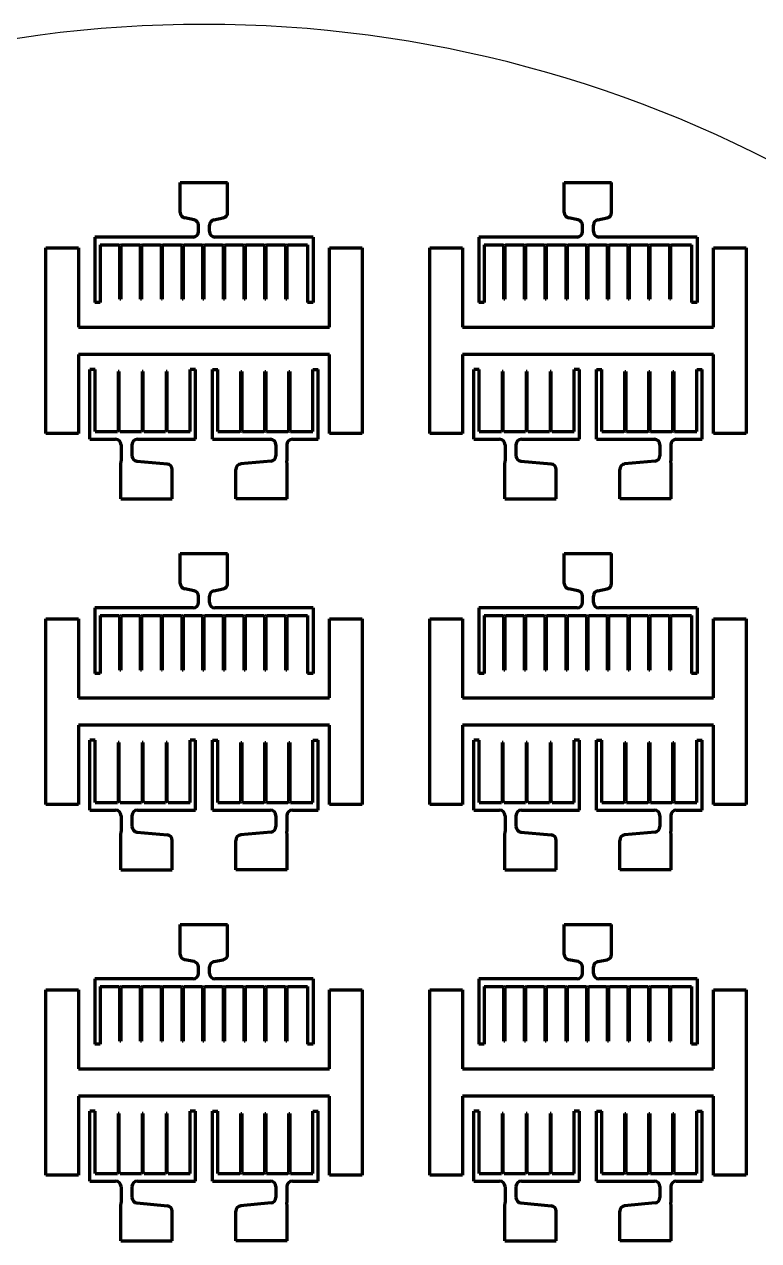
# Model space of a CAD drawing. Header units: millimetres. Extents: x 2372 to 2569, y 1689 to 1917.
# Drawn here: x 2454.5 to 2521.8, y 1805.8 to 1917.3 of the extents above; entities that cross this region are included whole.
import ezdxf

# ---------------------------------------------------------------- set-up
doc = ezdxf.new("R2010")
doc.units = ezdxf.units.MM
doc.layers.add('mask_outline', color=10, linetype='Continuous')
doc.layers.add('mask_stencil', color=30, linetype='Continuous', lineweight=70)

msp = doc.modelspace()

# ---------------------------------------------------------------- linework, layer by layer
at = {"layer": 'mask_outline'}
msp.add_arc((2470.94, 1803.28), 114, 30.2232, 149.7686, dxfattribs=at)
at = {"layer": 'mask_stencil'}
for p, q in [((2468.77, 1900.03), (2468.77, 1902.78)), ((2468.77, 1902.78), (2473.11, 1902.78)), ((2473.11, 1900.03), (2473.11, 1902.78)), ((2503.97, 1900.03), (2503.97, 1902.78)), ((2503.97, 1902.78), (2508.31, 1902.78)), ((2508.31, 1900.03), (2508.31, 1902.78)), ((2470.04, 1899.36), (2469.17, 1899.54)), ((2470.44, 1898.28), (2470.44, 1898.87)), ((2471.44, 1898.28), (2471.44, 1898.87)), ((2471.84, 1899.36), (2472.71, 1899.54)), ((2505.24, 1899.36), (2504.37, 1899.54)), ((2505.64, 1898.28), (2505.64, 1898.87)), ((2506.64, 1898.28), (2506.64, 1898.87)), ((2507.04, 1899.36), (2507.91, 1899.54)), ((2469.94, 1897.78), (2460.94, 1897.78)), ((2460.94, 1897.78), (2460.94, 1891.78)), ((2480.94, 1897.78), (2471.94, 1897.78)), ((2480.94, 1897.78), (2480.94, 1891.78)), ((2505.14, 1897.78), (2496.14, 1897.78)), ((2496.14, 1897.78), (2496.14, 1891.78)), ((2516.14, 1897.78), (2507.14, 1897.78)), ((2516.14, 1897.78), (2516.14, 1891.78)), ((2456.44, 1879.78), (2456.44, 1896.78)), ((2456.44, 1896.78), (2459.44, 1896.78)), ((2459.44, 1896.78), (2459.44, 1889.53)), ((2461.43, 1897.08), (2461.43, 1891.78)), ((2461.43, 1897.08), (2463.15, 1897.08)), ((2463.23, 1897), (2463.15, 1897.08)), ((2463.23, 1892.08), (2463.23, 1897)), ((2463.4, 1897.08), (2463.32, 1897)), ((2463.32, 1897), (2463.32, 1892.08)), ((2463.4, 1897.08), (2465.05, 1897.08)), ((2465.13, 1897), (2465.05, 1897.08)), ((2465.13, 1892.08), (2465.13, 1897)), ((2465.3, 1897.08), (2465.22, 1897)), ((2465.22, 1897), (2465.22, 1892.08)), ((2465.3, 1897.08), (2466.95, 1897.08)), ((2467.03, 1897), (2466.95, 1897.08)), ((2467.03, 1892.08), (2467.03, 1897)), ((2467.2, 1897.08), (2467.12, 1897)), ((2467.12, 1897), (2467.12, 1892.08)), ((2467.2, 1897.08), (2468.85, 1897.08)), ((2468.93, 1897), (2468.85, 1897.08)), ((2468.93, 1892.08), (2468.93, 1897)), ((2469.1, 1897.08), (2469.02, 1897)), ((2469.02, 1897), (2469.02, 1892.08)), ((2469.1, 1897.08), (2470.75, 1897.08)), ((2470.83, 1897), (2470.75, 1897.08)), ((2470.83, 1892.08), (2470.83, 1897)), ((2471, 1897.08), (2470.92, 1897)), ((2470.92, 1897), (2470.92, 1892.08)), ((2471, 1897.08), (2472.65, 1897.08)), ((2472.73, 1897), (2472.65, 1897.08)), ((2472.73, 1892.08), (2472.73, 1897)), ((2472.9, 1897.08), (2472.82, 1897)), ((2472.82, 1897), (2472.82, 1892.08)), ((2472.9, 1897.08), (2474.55, 1897.08)), ((2474.63, 1897), (2474.55, 1897.08)), ((2474.63, 1892.08), (2474.63, 1897)), ((2474.8, 1897.08), (2474.72, 1897)), ((2474.72, 1897), (2474.72, 1892.08)), ((2474.8, 1897.08), (2476.45, 1897.08)), ((2476.53, 1897), (2476.45, 1897.08)), ((2476.53, 1892.08), (2476.53, 1897)), ((2476.7, 1897.08), (2476.62, 1897)), ((2476.62, 1897), (2476.62, 1892.08)), ((2476.7, 1897.08), (2478.35, 1897.08)), ((2478.43, 1897), (2478.35, 1897.08)), ((2478.43, 1892.08), (2478.43, 1897)), ((2478.6, 1897.08), (2478.52, 1897)), ((2478.52, 1897), (2478.52, 1892.08)), ((2478.6, 1897.08), (2480.43, 1897.08)), ((2480.43, 1897.08), (2480.43, 1891.78)), ((2482.44, 1889.53), (2482.44, 1896.78)), ((2482.44, 1896.78), (2485.44, 1896.78)), ((2485.44, 1896.78), (2485.44, 1879.78)), ((2491.64, 1879.78), (2491.64, 1896.78)), ((2491.64, 1896.78), (2494.64, 1896.78)), ((2494.64, 1896.78), (2494.64, 1889.53)), ((2496.63, 1897.08), (2496.63, 1891.78)), ((2496.63, 1897.08), (2498.35, 1897.08)), ((2498.43, 1897), (2498.35, 1897.08)), ((2498.43, 1892.08), (2498.43, 1897)), ((2498.6, 1897.08), (2498.52, 1897)), ((2498.52, 1897), (2498.52, 1892.08)), ((2498.6, 1897.08), (2500.25, 1897.08)), ((2500.33, 1897), (2500.25, 1897.08)), ((2500.33, 1892.08), (2500.33, 1897)), ((2500.5, 1897.08), (2500.42, 1897)), ((2500.42, 1897), (2500.42, 1892.08)), ((2500.5, 1897.08), (2502.15, 1897.08)), ((2502.23, 1897), (2502.15, 1897.08)), ((2502.23, 1892.08), (2502.23, 1897)), ((2502.4, 1897.08), (2502.32, 1897)), ((2502.32, 1897), (2502.32, 1892.08)), ((2502.4, 1897.08), (2504.05, 1897.08)), ((2504.13, 1897), (2504.05, 1897.08)), ((2504.13, 1892.08), (2504.13, 1897)), ((2504.3, 1897.08), (2504.22, 1897)), ((2504.22, 1897), (2504.22, 1892.08)), ((2504.3, 1897.08), (2505.95, 1897.08)), ((2506.03, 1897), (2505.95, 1897.08)), ((2506.03, 1892.08), (2506.03, 1897)), ((2506.2, 1897.08), (2506.12, 1897)), ((2506.12, 1897), (2506.12, 1892.08)), ((2506.2, 1897.08), (2507.85, 1897.08)), ((2507.93, 1897), (2507.85, 1897.08)), ((2507.93, 1892.08), (2507.93, 1897)), ((2508.1, 1897.08), (2508.02, 1897)), ((2508.02, 1897), (2508.02, 1892.08)), ((2508.1, 1897.08), (2509.75, 1897.08)), ((2509.83, 1897), (2509.75, 1897.08)), ((2509.83, 1892.08), (2509.83, 1897)), ((2510, 1897.08), (2509.92, 1897)), ((2509.92, 1897), (2509.92, 1892.08)), ((2510, 1897.08), (2511.65, 1897.08)), ((2511.73, 1897), (2511.65, 1897.08)), ((2511.73, 1892.08), (2511.73, 1897)), ((2511.9, 1897.08), (2511.82, 1897)), ((2511.82, 1897), (2511.82, 1892.08)), ((2511.9, 1897.08), (2513.55, 1897.08)), ((2513.63, 1897), (2513.55, 1897.08)), ((2513.63, 1892.08), (2513.63, 1897)), ((2513.8, 1897.08), (2513.72, 1897)), ((2513.72, 1897), (2513.72, 1892.08)), ((2513.8, 1897.08), (2515.63, 1897.08)), ((2515.63, 1897.08), (2515.63, 1891.78)), ((2517.64, 1889.53), (2517.64, 1896.78)), ((2517.64, 1896.78), (2520.64, 1896.78)), ((2520.64, 1896.78), (2520.64, 1879.78)), ((2461.43, 1891.78), (2460.94, 1891.78)), ((2463.32, 1892.08), (2463.23, 1892.08)), ((2465.22, 1892.08), (2465.13, 1892.08)), ((2467.12, 1892.08), (2467.03, 1892.08)), ((2469.02, 1892.08), (2468.93, 1892.08)), ((2470.92, 1892.08), (2470.83, 1892.08)), ((2472.82, 1892.08), (2472.73, 1892.08)), ((2474.72, 1892.08), (2474.63, 1892.08)), ((2476.62, 1892.08), (2476.53, 1892.08)), ((2478.52, 1892.08), (2478.43, 1892.08)), ((2480.94, 1891.78), (2480.43, 1891.78)), ((2496.63, 1891.78), (2496.14, 1891.78)), ((2498.52, 1892.08), (2498.43, 1892.08)), ((2500.42, 1892.08), (2500.33, 1892.08)), ((2502.32, 1892.08), (2502.23, 1892.08)), ((2504.22, 1892.08), (2504.13, 1892.08)), ((2506.12, 1892.08), (2506.03, 1892.08)), ((2508.02, 1892.08), (2507.93, 1892.08)), ((2509.92, 1892.08), (2509.83, 1892.08)), ((2511.82, 1892.08), (2511.73, 1892.08)), ((2513.72, 1892.08), (2513.63, 1892.08)), ((2516.14, 1891.78), (2515.63, 1891.78)), ((2459.44, 1889.53), (2482.44, 1889.53)), ((2494.64, 1889.53), (2517.64, 1889.53)), ((2482.44, 1887.03), (2459.44, 1887.03)), ((2459.44, 1887.03), (2459.44, 1879.78)), ((2482.44, 1879.78), (2482.44, 1887.03)), ((2517.64, 1887.03), (2494.64, 1887.03)), ((2494.64, 1887.03), (2494.64, 1879.78)), ((2517.64, 1879.78), (2517.64, 1887.03)), ((2460.48, 1879.24), (2460.48, 1885.65)), ((2460.97, 1885.65), (2460.48, 1885.65)), ((2460.97, 1879.95), (2460.97, 1885.65)), ((2469.67, 1879.95), (2469.67, 1885.65)), ((2470.17, 1885.65), (2469.67, 1885.65)), ((2470.17, 1879.24), (2470.17, 1885.65)), ((2471.71, 1879.24), (2471.71, 1885.65)), ((2471.71, 1885.65), (2472.21, 1885.65)), ((2472.21, 1879.95), (2472.21, 1885.65)), ((2480.91, 1879.95), (2480.91, 1885.65)), ((2480.91, 1885.65), (2481.4, 1885.65)), ((2481.4, 1879.24), (2481.4, 1885.65)), ((2495.68, 1879.24), (2495.68, 1885.65)), ((2496.17, 1885.65), (2495.68, 1885.65)), ((2496.17, 1879.95), (2496.17, 1885.65)), ((2504.87, 1879.95), (2504.87, 1885.65)), ((2505.37, 1885.65), (2504.87, 1885.65)), ((2505.37, 1879.24), (2505.37, 1885.65)), ((2506.91, 1879.24), (2506.91, 1885.65)), ((2506.91, 1885.65), (2507.41, 1885.65)), ((2507.41, 1879.95), (2507.41, 1885.65)), ((2516.11, 1879.95), (2516.11, 1885.65)), ((2516.11, 1885.65), (2516.6, 1885.65)), ((2516.6, 1879.24), (2516.6, 1885.65)), ((2463.17, 1885.45), (2463.07, 1885.45)), ((2463.07, 1885.45), (2463.07, 1880.03)), ((2463.17, 1880.03), (2463.17, 1885.45)), ((2465.37, 1885.45), (2465.27, 1885.45)), ((2465.27, 1885.45), (2465.27, 1880.03)), ((2465.37, 1880.03), (2465.37, 1885.45)), ((2467.57, 1885.45), (2467.47, 1885.45)), ((2467.47, 1885.45), (2467.47, 1880.03)), ((2467.57, 1880.03), (2467.57, 1885.45)), ((2474.31, 1880.03), (2474.31, 1885.45)), ((2474.31, 1885.45), (2474.4, 1885.45)), ((2474.4, 1885.45), (2474.4, 1880.03)), ((2476.51, 1880.03), (2476.51, 1885.45)), ((2476.51, 1885.45), (2476.6, 1885.45)), ((2476.6, 1885.45), (2476.6, 1880.03)), ((2478.71, 1880.03), (2478.71, 1885.45)), ((2478.71, 1885.45), (2478.8, 1885.45)), ((2478.8, 1885.45), (2478.8, 1880.03)), ((2498.37, 1885.45), (2498.27, 1885.45)), ((2498.27, 1885.45), (2498.27, 1880.03)), ((2498.37, 1880.03), (2498.37, 1885.45)), ((2500.57, 1885.45), (2500.47, 1885.45)), ((2500.47, 1885.45), (2500.47, 1880.03)), ((2500.57, 1880.03), (2500.57, 1885.45)), ((2502.77, 1885.45), (2502.67, 1885.45)), ((2502.67, 1885.45), (2502.67, 1880.03)), ((2502.77, 1880.03), (2502.77, 1885.45)), ((2509.51, 1880.03), (2509.51, 1885.45)), ((2509.51, 1885.45), (2509.6, 1885.45)), ((2509.6, 1885.45), (2509.6, 1880.03)), ((2511.71, 1880.03), (2511.71, 1885.45)), ((2511.71, 1885.45), (2511.8, 1885.45)), ((2511.8, 1885.45), (2511.8, 1880.03)), ((2513.91, 1880.03), (2513.91, 1885.45)), ((2513.91, 1885.45), (2514, 1885.45)), ((2514, 1885.45), (2514, 1880.03)), ((2460.97, 1879.95), (2463, 1879.95)), ((2463.07, 1880.03), (2463, 1879.95)), ((2463.25, 1879.95), (2463.17, 1880.03)), ((2463.25, 1879.95), (2465.2, 1879.95)), ((2465.27, 1880.03), (2465.2, 1879.95)), ((2465.45, 1879.95), (2465.37, 1880.03)), ((2465.45, 1879.95), (2467.4, 1879.95)), ((2467.47, 1880.03), (2467.4, 1879.95)), ((2467.65, 1879.95), (2467.57, 1880.03)), ((2467.65, 1879.95), (2469.67, 1879.95)), ((2472.21, 1879.95), (2474.23, 1879.95)), ((2474.23, 1879.95), (2474.31, 1880.03)), ((2474.4, 1880.03), (2474.48, 1879.95)), ((2474.48, 1879.95), (2476.43, 1879.95)), ((2476.43, 1879.95), (2476.51, 1880.03)), ((2476.6, 1880.03), (2476.68, 1879.95)), ((2476.68, 1879.95), (2478.63, 1879.95)), ((2478.63, 1879.95), (2478.71, 1880.03)), ((2478.8, 1880.03), (2478.88, 1879.95)), ((2478.88, 1879.95), (2480.91, 1879.95)), ((2496.17, 1879.95), (2498.2, 1879.95)), ((2498.27, 1880.03), (2498.2, 1879.95)), ((2498.45, 1879.95), (2498.37, 1880.03)), ((2498.45, 1879.95), (2500.4, 1879.95)), ((2500.47, 1880.03), (2500.4, 1879.95)), ((2500.65, 1879.95), (2500.57, 1880.03)), ((2500.65, 1879.95), (2502.6, 1879.95)), ((2502.67, 1880.03), (2502.6, 1879.95)), ((2502.85, 1879.95), (2502.77, 1880.03)), ((2502.85, 1879.95), (2504.87, 1879.95)), ((2507.41, 1879.95), (2509.43, 1879.95)), ((2509.43, 1879.95), (2509.51, 1880.03)), ((2509.6, 1880.03), (2509.68, 1879.95)), ((2509.68, 1879.95), (2511.63, 1879.95)), ((2511.63, 1879.95), (2511.71, 1880.03)), ((2511.8, 1880.03), (2511.88, 1879.95)), ((2511.88, 1879.95), (2513.83, 1879.95)), ((2513.83, 1879.95), (2513.91, 1880.03)), ((2514, 1880.03), (2514.08, 1879.95)), ((2514.08, 1879.95), (2516.11, 1879.95)), ((2459.44, 1879.78), (2456.44, 1879.78)), ((2460.48, 1879.24), (2462.84, 1879.24)), ((2464.84, 1879.24), (2470.17, 1879.24)), ((2471.71, 1879.24), (2477.04, 1879.24)), ((2479.04, 1879.24), (2481.4, 1879.24)), ((2485.44, 1879.78), (2482.44, 1879.78)), ((2494.64, 1879.78), (2491.64, 1879.78)), ((2495.68, 1879.24), (2498.04, 1879.24)), ((2500.04, 1879.24), (2505.37, 1879.24)), ((2506.91, 1879.24), (2512.24, 1879.24)), ((2514.24, 1879.24), (2516.6, 1879.24)), ((2520.64, 1879.78), (2517.64, 1879.78)), ((2463.34, 1878.74), (2463.34, 1877.28)), ((2464.34, 1878.74), (2464.34, 1877.74)), ((2477.54, 1878.74), (2477.54, 1877.74)), ((2478.54, 1878.74), (2478.54, 1877.28)), ((2498.54, 1878.74), (2498.54, 1877.28)), ((2499.54, 1878.74), (2499.54, 1877.74)), ((2512.74, 1878.74), (2512.74, 1877.74)), ((2513.74, 1878.74), (2513.74, 1877.28)), ((2463.32, 1876.94), (2463.34, 1877.28)), ((2463.32, 1873.78), (2463.32, 1876.94)), ((2464.79, 1877.24), (2467.58, 1876.98)), ((2477.09, 1877.24), (2474.3, 1876.98)), ((2478.56, 1876.94), (2478.54, 1877.28)), ((2478.56, 1873.78), (2478.56, 1876.94)), ((2498.52, 1876.94), (2498.54, 1877.28)), ((2498.52, 1873.78), (2498.52, 1876.94)), ((2499.99, 1877.24), (2502.78, 1876.98)), ((2512.29, 1877.24), (2509.5, 1876.98)), ((2513.76, 1876.94), (2513.74, 1877.28)), ((2513.76, 1873.78), (2513.76, 1876.94)), ((2468.03, 1873.78), (2468.03, 1876.48)), ((2473.85, 1873.78), (2473.85, 1876.48)), ((2503.23, 1873.78), (2503.23, 1876.48)), ((2509.05, 1873.78), (2509.05, 1876.48)), ((2463.32, 1873.78), (2468.03, 1873.78)), ((2478.56, 1873.78), (2473.85, 1873.78)), ((2498.52, 1873.78), (2503.23, 1873.78)), ((2513.76, 1873.78), (2509.05, 1873.78)), ((2468.77, 1866.03), (2468.77, 1868.78)), ((2468.77, 1868.78), (2473.11, 1868.78)), ((2473.11, 1866.03), (2473.11, 1868.78)), ((2503.97, 1866.03), (2503.97, 1868.78)), ((2503.97, 1868.78), (2508.31, 1868.78)), ((2508.31, 1866.03), (2508.31, 1868.78)), ((2470.04, 1865.36), (2469.17, 1865.54)), ((2471.84, 1865.36), (2472.71, 1865.54)), ((2505.24, 1865.36), (2504.37, 1865.54)), ((2507.04, 1865.36), (2507.91, 1865.54)), ((2470.44, 1864.28), (2470.44, 1864.87)), ((2471.44, 1864.28), (2471.44, 1864.87)), ((2505.64, 1864.28), (2505.64, 1864.87)), ((2506.64, 1864.28), (2506.64, 1864.87)), ((2469.94, 1863.78), (2460.94, 1863.78)), ((2460.94, 1863.78), (2460.94, 1857.78)), ((2480.94, 1863.78), (2471.94, 1863.78)), ((2480.94, 1863.78), (2480.94, 1857.78)), ((2505.14, 1863.78), (2496.14, 1863.78)), ((2496.14, 1863.78), (2496.14, 1857.78)), ((2516.14, 1863.78), (2507.14, 1863.78)), ((2516.14, 1863.78), (2516.14, 1857.78)), ((2456.44, 1845.78), (2456.44, 1862.78)), ((2456.44, 1862.78), (2459.44, 1862.78)), ((2459.44, 1862.78), (2459.44, 1855.53)), ((2461.43, 1863.08), (2461.43, 1857.78)), ((2461.43, 1863.08), (2463.15, 1863.08)), ((2463.23, 1863), (2463.15, 1863.08)), ((2463.23, 1858.08), (2463.23, 1863)), ((2463.4, 1863.08), (2463.32, 1863)), ((2463.32, 1863), (2463.32, 1858.08)), ((2463.4, 1863.08), (2465.05, 1863.08)), ((2465.13, 1863), (2465.05, 1863.08)), ((2465.13, 1858.08), (2465.13, 1863)), ((2465.3, 1863.08), (2465.22, 1863)), ((2465.22, 1863), (2465.22, 1858.08)), ((2465.3, 1863.08), (2466.95, 1863.08)), ((2467.03, 1863), (2466.95, 1863.08)), ((2467.03, 1858.08), (2467.03, 1863)), ((2467.2, 1863.08), (2467.12, 1863)), ((2467.12, 1863), (2467.12, 1858.08)), ((2467.2, 1863.08), (2468.85, 1863.08)), ((2468.93, 1863), (2468.85, 1863.08)), ((2468.93, 1858.08), (2468.93, 1863)), ((2469.1, 1863.08), (2469.02, 1863)), ((2469.02, 1863), (2469.02, 1858.08)), ((2469.1, 1863.08), (2470.75, 1863.08)), ((2470.83, 1863), (2470.75, 1863.08)), ((2470.83, 1858.08), (2470.83, 1863)), ((2471, 1863.08), (2470.92, 1863)), ((2470.92, 1863), (2470.92, 1858.08)), ((2471, 1863.08), (2472.65, 1863.08)), ((2472.73, 1863), (2472.65, 1863.08)), ((2472.73, 1858.08), (2472.73, 1863)), ((2472.9, 1863.08), (2472.82, 1863)), ((2472.82, 1863), (2472.82, 1858.08)), ((2472.9, 1863.08), (2474.55, 1863.08)), ((2474.63, 1863), (2474.55, 1863.08)), ((2474.63, 1858.08), (2474.63, 1863)), ((2474.8, 1863.08), (2474.72, 1863)), ((2474.72, 1863), (2474.72, 1858.08)), ((2474.8, 1863.08), (2476.45, 1863.08)), ((2476.53, 1863), (2476.45, 1863.08)), ((2476.53, 1858.08), (2476.53, 1863)), ((2476.7, 1863.08), (2476.62, 1863)), ((2476.62, 1863), (2476.62, 1858.08)), ((2476.7, 1863.08), (2478.35, 1863.08)), ((2478.43, 1863), (2478.35, 1863.08)), ((2478.43, 1858.08), (2478.43, 1863)), ((2478.6, 1863.08), (2478.52, 1863)), ((2478.52, 1863), (2478.52, 1858.08)), ((2478.6, 1863.08), (2480.43, 1863.08)), ((2480.43, 1863.08), (2480.43, 1857.78)), ((2482.44, 1855.53), (2482.44, 1862.78)), ((2482.44, 1862.78), (2485.44, 1862.78)), ((2485.44, 1862.78), (2485.44, 1845.78)), ((2491.64, 1845.78), (2491.64, 1862.78)), ((2491.64, 1862.78), (2494.64, 1862.78)), ((2494.64, 1862.78), (2494.64, 1855.53)), ((2496.63, 1863.08), (2496.63, 1857.78)), ((2496.63, 1863.08), (2498.35, 1863.08)), ((2498.43, 1863), (2498.35, 1863.08)), ((2498.43, 1858.08), (2498.43, 1863)), ((2498.6, 1863.08), (2498.52, 1863)), ((2498.52, 1863), (2498.52, 1858.08)), ((2498.6, 1863.08), (2500.25, 1863.08)), ((2500.33, 1863), (2500.25, 1863.08)), ((2500.33, 1858.08), (2500.33, 1863)), ((2500.5, 1863.08), (2500.42, 1863)), ((2500.42, 1863), (2500.42, 1858.08)), ((2500.5, 1863.08), (2502.15, 1863.08)), ((2502.23, 1863), (2502.15, 1863.08)), ((2502.23, 1858.08), (2502.23, 1863)), ((2502.4, 1863.08), (2502.32, 1863)), ((2502.32, 1863), (2502.32, 1858.08)), ((2502.4, 1863.08), (2504.05, 1863.08)), ((2504.13, 1863), (2504.05, 1863.08)), ((2504.13, 1858.08), (2504.13, 1863)), ((2504.3, 1863.08), (2504.22, 1863)), ((2504.22, 1863), (2504.22, 1858.08)), ((2504.3, 1863.08), (2505.95, 1863.08)), ((2506.03, 1863), (2505.95, 1863.08)), ((2506.03, 1858.08), (2506.03, 1863)), ((2506.2, 1863.08), (2506.12, 1863)), ((2506.12, 1863), (2506.12, 1858.08)), ((2506.2, 1863.08), (2507.85, 1863.08)), ((2507.93, 1863), (2507.85, 1863.08)), ((2507.93, 1858.08), (2507.93, 1863)), ((2508.1, 1863.08), (2508.02, 1863)), ((2508.02, 1863), (2508.02, 1858.08)), ((2508.1, 1863.08), (2509.75, 1863.08)), ((2509.83, 1863), (2509.75, 1863.08)), ((2509.83, 1858.08), (2509.83, 1863)), ((2510, 1863.08), (2509.92, 1863)), ((2509.92, 1863), (2509.92, 1858.08)), ((2510, 1863.08), (2511.65, 1863.08)), ((2511.73, 1863), (2511.65, 1863.08)), ((2511.73, 1858.08), (2511.73, 1863)), ((2511.9, 1863.08), (2511.82, 1863)), ((2511.82, 1863), (2511.82, 1858.08)), ((2511.9, 1863.08), (2513.55, 1863.08)), ((2513.63, 1863), (2513.55, 1863.08)), ((2513.63, 1858.08), (2513.63, 1863)), ((2513.8, 1863.08), (2513.72, 1863)), ((2513.72, 1863), (2513.72, 1858.08)), ((2513.8, 1863.08), (2515.63, 1863.08)), ((2515.63, 1863.08), (2515.63, 1857.78)), ((2517.64, 1855.53), (2517.64, 1862.78)), ((2517.64, 1862.78), (2520.64, 1862.78)), ((2520.64, 1862.78), (2520.64, 1845.78)), ((2461.43, 1857.78), (2460.94, 1857.78)), ((2463.32, 1858.08), (2463.23, 1858.08)), ((2465.22, 1858.08), (2465.13, 1858.08)), ((2467.12, 1858.08), (2467.03, 1858.08)), ((2469.02, 1858.08), (2468.93, 1858.08)), ((2470.92, 1858.08), (2470.83, 1858.08)), ((2472.82, 1858.08), (2472.73, 1858.08)), ((2474.72, 1858.08), (2474.63, 1858.08)), ((2476.62, 1858.08), (2476.53, 1858.08)), ((2478.52, 1858.08), (2478.43, 1858.08)), ((2480.94, 1857.78), (2480.43, 1857.78)), ((2496.63, 1857.78), (2496.14, 1857.78)), ((2498.52, 1858.08), (2498.43, 1858.08)), ((2500.42, 1858.08), (2500.33, 1858.08)), ((2502.32, 1858.08), (2502.23, 1858.08)), ((2504.22, 1858.08), (2504.13, 1858.08)), ((2506.12, 1858.08), (2506.03, 1858.08)), ((2508.02, 1858.08), (2507.93, 1858.08)), ((2509.92, 1858.08), (2509.83, 1858.08)), ((2511.82, 1858.08), (2511.73, 1858.08)), ((2513.72, 1858.08), (2513.63, 1858.08)), ((2516.14, 1857.78), (2515.63, 1857.78)), ((2459.44, 1855.53), (2482.44, 1855.53)), ((2494.64, 1855.53), (2517.64, 1855.53)), ((2482.44, 1853.03), (2459.44, 1853.03)), ((2459.44, 1853.03), (2459.44, 1845.78)), ((2482.44, 1845.78), (2482.44, 1853.03)), ((2517.64, 1853.03), (2494.64, 1853.03)), ((2494.64, 1853.03), (2494.64, 1845.78)), ((2517.64, 1845.78), (2517.64, 1853.03)), ((2460.48, 1845.24), (2460.48, 1851.65)), ((2460.97, 1851.65), (2460.48, 1851.65)), ((2460.97, 1845.95), (2460.97, 1851.65)), ((2463.17, 1851.45), (2463.07, 1851.45)), ((2463.07, 1851.45), (2463.07, 1846.03)), ((2463.17, 1846.03), (2463.17, 1851.45)), ((2465.37, 1851.45), (2465.27, 1851.45)), ((2465.27, 1851.45), (2465.27, 1846.03)), ((2465.37, 1846.03), (2465.37, 1851.45)), ((2467.57, 1851.45), (2467.47, 1851.45)), ((2467.47, 1851.45), (2467.47, 1846.03)), ((2467.57, 1846.03), (2467.57, 1851.45)), ((2469.67, 1845.95), (2469.67, 1851.65)), ((2470.17, 1851.65), (2469.67, 1851.65)), ((2470.17, 1845.24), (2470.17, 1851.65)), ((2471.71, 1845.24), (2471.71, 1851.65)), ((2471.71, 1851.65), (2472.21, 1851.65)), ((2472.21, 1845.95), (2472.21, 1851.65)), ((2474.31, 1846.03), (2474.31, 1851.45)), ((2474.31, 1851.45), (2474.4, 1851.45)), ((2474.4, 1851.45), (2474.4, 1846.03)), ((2476.51, 1846.03), (2476.51, 1851.45)), ((2476.51, 1851.45), (2476.6, 1851.45)), ((2476.6, 1851.45), (2476.6, 1846.03)), ((2478.71, 1846.03), (2478.71, 1851.45)), ((2478.71, 1851.45), (2478.8, 1851.45)), ((2478.8, 1851.45), (2478.8, 1846.03)), ((2480.91, 1845.95), (2480.91, 1851.65)), ((2480.91, 1851.65), (2481.4, 1851.65)), ((2481.4, 1845.24), (2481.4, 1851.65)), ((2495.68, 1845.24), (2495.68, 1851.65)), ((2496.17, 1851.65), (2495.68, 1851.65)), ((2496.17, 1845.95), (2496.17, 1851.65)), ((2498.37, 1851.45), (2498.27, 1851.45)), ((2498.27, 1851.45), (2498.27, 1846.03)), ((2498.37, 1846.03), (2498.37, 1851.45)), ((2500.57, 1851.45), (2500.47, 1851.45)), ((2500.47, 1851.45), (2500.47, 1846.03)), ((2500.57, 1846.03), (2500.57, 1851.45)), ((2502.77, 1851.45), (2502.67, 1851.45)), ((2502.67, 1851.45), (2502.67, 1846.03)), ((2502.77, 1846.03), (2502.77, 1851.45)), ((2504.87, 1845.95), (2504.87, 1851.65)), ((2505.37, 1851.65), (2504.87, 1851.65)), ((2505.37, 1845.24), (2505.37, 1851.65)), ((2506.91, 1845.24), (2506.91, 1851.65)), ((2506.91, 1851.65), (2507.41, 1851.65)), ((2507.41, 1845.95), (2507.41, 1851.65)), ((2509.51, 1846.03), (2509.51, 1851.45)), ((2509.51, 1851.45), (2509.6, 1851.45)), ((2509.6, 1851.45), (2509.6, 1846.03)), ((2511.71, 1846.03), (2511.71, 1851.45)), ((2511.71, 1851.45), (2511.8, 1851.45)), ((2511.8, 1851.45), (2511.8, 1846.03)), ((2513.91, 1846.03), (2513.91, 1851.45)), ((2513.91, 1851.45), (2514, 1851.45)), ((2514, 1851.45), (2514, 1846.03)), ((2516.11, 1845.95), (2516.11, 1851.65)), ((2516.11, 1851.65), (2516.6, 1851.65)), ((2516.6, 1845.24), (2516.6, 1851.65)), ((2459.44, 1845.78), (2456.44, 1845.78)), ((2460.97, 1845.95), (2463, 1845.95)), ((2463.07, 1846.03), (2463, 1845.95)), ((2463.25, 1845.95), (2463.17, 1846.03)), ((2463.25, 1845.95), (2465.2, 1845.95)), ((2465.27, 1846.03), (2465.2, 1845.95)), ((2465.45, 1845.95), (2465.37, 1846.03)), ((2465.45, 1845.95), (2467.4, 1845.95)), ((2467.47, 1846.03), (2467.4, 1845.95)), ((2467.65, 1845.95), (2467.57, 1846.03)), ((2467.65, 1845.95), (2469.67, 1845.95)), ((2472.21, 1845.95), (2474.23, 1845.95)), ((2474.23, 1845.95), (2474.31, 1846.03)), ((2474.4, 1846.03), (2474.48, 1845.95)), ((2474.48, 1845.95), (2476.43, 1845.95)), ((2476.43, 1845.95), (2476.51, 1846.03)), ((2476.6, 1846.03), (2476.68, 1845.95)), ((2476.68, 1845.95), (2478.63, 1845.95)), ((2478.63, 1845.95), (2478.71, 1846.03)), ((2478.8, 1846.03), (2478.88, 1845.95)), ((2478.88, 1845.95), (2480.91, 1845.95)), ((2485.44, 1845.78), (2482.44, 1845.78)), ((2494.64, 1845.78), (2491.64, 1845.78)), ((2496.17, 1845.95), (2498.2, 1845.95)), ((2498.27, 1846.03), (2498.2, 1845.95)), ((2498.45, 1845.95), (2498.37, 1846.03)), ((2498.45, 1845.95), (2500.4, 1845.95)), ((2500.47, 1846.03), (2500.4, 1845.95)), ((2500.65, 1845.95), (2500.57, 1846.03)), ((2500.65, 1845.95), (2502.6, 1845.95)), ((2502.67, 1846.03), (2502.6, 1845.95)), ((2502.85, 1845.95), (2502.77, 1846.03)), ((2502.85, 1845.95), (2504.87, 1845.95)), ((2507.41, 1845.95), (2509.43, 1845.95)), ((2509.43, 1845.95), (2509.51, 1846.03)), ((2509.6, 1846.03), (2509.68, 1845.95)), ((2509.68, 1845.95), (2511.63, 1845.95)), ((2511.63, 1845.95), (2511.71, 1846.03)), ((2511.8, 1846.03), (2511.88, 1845.95)), ((2511.88, 1845.95), (2513.83, 1845.95)), ((2513.83, 1845.95), (2513.91, 1846.03)), ((2514, 1846.03), (2514.08, 1845.95)), ((2514.08, 1845.95), (2516.11, 1845.95)), ((2520.64, 1845.78), (2517.64, 1845.78)), ((2460.48, 1845.24), (2462.84, 1845.24)), ((2463.34, 1844.74), (2463.34, 1843.28)), ((2464.34, 1844.74), (2464.34, 1843.74)), ((2464.84, 1845.24), (2470.17, 1845.24)), ((2471.71, 1845.24), (2477.04, 1845.24)), ((2477.54, 1844.74), (2477.54, 1843.74)), ((2478.54, 1844.74), (2478.54, 1843.28)), ((2479.04, 1845.24), (2481.4, 1845.24)), ((2495.68, 1845.24), (2498.04, 1845.24)), ((2498.54, 1844.74), (2498.54, 1843.28)), ((2499.54, 1844.74), (2499.54, 1843.74)), ((2500.04, 1845.24), (2505.37, 1845.24)), ((2506.91, 1845.24), (2512.24, 1845.24)), ((2512.74, 1844.74), (2512.74, 1843.74)), ((2513.74, 1844.74), (2513.74, 1843.28)), ((2514.24, 1845.24), (2516.6, 1845.24)), ((2463.32, 1842.94), (2463.34, 1843.28)), ((2464.79, 1843.24), (2467.58, 1842.98)), ((2477.09, 1843.24), (2474.3, 1842.98)), ((2478.56, 1842.94), (2478.54, 1843.28)), ((2498.52, 1842.94), (2498.54, 1843.28)), ((2499.99, 1843.24), (2502.78, 1842.98)), ((2512.29, 1843.24), (2509.5, 1842.98)), ((2513.76, 1842.94), (2513.74, 1843.28)), ((2463.32, 1839.78), (2463.32, 1842.94)), ((2468.03, 1839.78), (2468.03, 1842.48)), ((2473.85, 1839.78), (2473.85, 1842.48)), ((2478.56, 1839.78), (2478.56, 1842.94)), ((2498.52, 1839.78), (2498.52, 1842.94)), ((2503.23, 1839.78), (2503.23, 1842.48)), ((2509.05, 1839.78), (2509.05, 1842.48)), ((2513.76, 1839.78), (2513.76, 1842.94)), ((2463.32, 1839.78), (2468.03, 1839.78)), ((2478.56, 1839.78), (2473.85, 1839.78)), ((2498.52, 1839.78), (2503.23, 1839.78)), ((2513.76, 1839.78), (2509.05, 1839.78)), ((2468.77, 1832.03), (2468.77, 1834.78)), ((2468.77, 1834.78), (2473.11, 1834.78)), ((2473.11, 1832.03), (2473.11, 1834.78)), ((2503.97, 1832.03), (2503.97, 1834.78)), ((2503.97, 1834.78), (2508.31, 1834.78)), ((2508.31, 1832.03), (2508.31, 1834.78)), ((2470.04, 1831.36), (2469.17, 1831.54)), ((2470.44, 1830.28), (2470.44, 1830.87)), ((2471.44, 1830.28), (2471.44, 1830.87)), ((2471.84, 1831.36), (2472.71, 1831.54)), ((2505.24, 1831.36), (2504.37, 1831.54)), ((2505.64, 1830.28), (2505.64, 1830.87)), ((2506.64, 1830.28), (2506.64, 1830.87)), ((2507.04, 1831.36), (2507.91, 1831.54)), ((2469.94, 1829.78), (2460.94, 1829.78)), ((2460.94, 1829.78), (2460.94, 1823.78)), ((2480.94, 1829.78), (2471.94, 1829.78)), ((2480.94, 1829.78), (2480.94, 1823.78)), ((2505.14, 1829.78), (2496.14, 1829.78)), ((2496.14, 1829.78), (2496.14, 1823.78)), ((2516.14, 1829.78), (2507.14, 1829.78)), ((2516.14, 1829.78), (2516.14, 1823.78)), ((2456.44, 1811.78), (2456.44, 1828.78)), ((2456.44, 1828.78), (2459.44, 1828.78)), ((2459.44, 1828.78), (2459.44, 1821.53)), ((2461.43, 1829.08), (2461.43, 1823.78)), ((2461.43, 1829.08), (2463.15, 1829.08)), ((2463.23, 1829), (2463.15, 1829.08)), ((2463.23, 1824.08), (2463.23, 1829)), ((2463.4, 1829.08), (2463.32, 1829)), ((2463.32, 1829), (2463.32, 1824.08)), ((2463.4, 1829.08), (2465.05, 1829.08)), ((2465.13, 1829), (2465.05, 1829.08)), ((2465.13, 1824.08), (2465.13, 1829)), ((2465.3, 1829.08), (2465.22, 1829)), ((2465.22, 1829), (2465.22, 1824.08)), ((2465.3, 1829.08), (2466.95, 1829.08)), ((2467.03, 1829), (2466.95, 1829.08)), ((2467.03, 1824.08), (2467.03, 1829)), ((2467.2, 1829.08), (2467.12, 1829)), ((2467.12, 1829), (2467.12, 1824.08)), ((2467.2, 1829.08), (2468.85, 1829.08)), ((2468.93, 1829), (2468.85, 1829.08)), ((2468.93, 1824.08), (2468.93, 1829)), ((2469.1, 1829.08), (2469.02, 1829)), ((2469.02, 1829), (2469.02, 1824.08)), ((2469.1, 1829.08), (2470.75, 1829.08)), ((2470.83, 1829), (2470.75, 1829.08)), ((2470.83, 1824.08), (2470.83, 1829)), ((2471, 1829.08), (2470.92, 1829)), ((2470.92, 1829), (2470.92, 1824.08)), ((2471, 1829.08), (2472.65, 1829.08)), ((2472.73, 1829), (2472.65, 1829.08)), ((2472.73, 1824.08), (2472.73, 1829)), ((2472.9, 1829.08), (2472.82, 1829)), ((2472.82, 1829), (2472.82, 1824.08)), ((2472.9, 1829.08), (2474.55, 1829.08)), ((2474.63, 1829), (2474.55, 1829.08)), ((2474.63, 1824.08), (2474.63, 1829)), ((2474.8, 1829.08), (2474.72, 1829)), ((2474.72, 1829), (2474.72, 1824.08)), ((2474.8, 1829.08), (2476.45, 1829.08)), ((2476.53, 1829), (2476.45, 1829.08)), ((2476.53, 1824.08), (2476.53, 1829)), ((2476.7, 1829.08), (2476.62, 1829)), ((2476.62, 1829), (2476.62, 1824.08)), ((2476.7, 1829.08), (2478.35, 1829.08)), ((2478.43, 1829), (2478.35, 1829.08)), ((2478.43, 1824.08), (2478.43, 1829)), ((2478.6, 1829.08), (2478.52, 1829)), ((2478.52, 1829), (2478.52, 1824.08)), ((2478.6, 1829.08), (2480.43, 1829.08)), ((2480.43, 1829.08), (2480.43, 1823.78)), ((2482.44, 1821.53), (2482.44, 1828.78)), ((2482.44, 1828.78), (2485.44, 1828.78)), ((2485.44, 1828.78), (2485.44, 1811.78)), ((2491.64, 1811.78), (2491.64, 1828.78)), ((2491.64, 1828.78), (2494.64, 1828.78)), ((2494.64, 1828.78), (2494.64, 1821.53)), ((2496.63, 1829.08), (2496.63, 1823.78)), ((2496.63, 1829.08), (2498.35, 1829.08)), ((2498.43, 1829), (2498.35, 1829.08)), ((2498.43, 1824.08), (2498.43, 1829)), ((2498.6, 1829.08), (2498.52, 1829)), ((2498.52, 1829), (2498.52, 1824.08)), ((2498.6, 1829.08), (2500.25, 1829.08)), ((2500.33, 1829), (2500.25, 1829.08)), ((2500.33, 1824.08), (2500.33, 1829)), ((2500.5, 1829.08), (2500.42, 1829)), ((2500.42, 1829), (2500.42, 1824.08)), ((2500.5, 1829.08), (2502.15, 1829.08)), ((2502.23, 1829), (2502.15, 1829.08)), ((2502.23, 1824.08), (2502.23, 1829)), ((2502.4, 1829.08), (2502.32, 1829)), ((2502.32, 1829), (2502.32, 1824.08)), ((2502.4, 1829.08), (2504.05, 1829.08)), ((2504.13, 1829), (2504.05, 1829.08)), ((2504.13, 1824.08), (2504.13, 1829)), ((2504.3, 1829.08), (2504.22, 1829)), ((2504.22, 1829), (2504.22, 1824.08)), ((2504.3, 1829.08), (2505.95, 1829.08)), ((2506.03, 1829), (2505.95, 1829.08)), ((2506.03, 1824.08), (2506.03, 1829)), ((2506.2, 1829.08), (2506.12, 1829)), ((2506.12, 1829), (2506.12, 1824.08)), ((2506.2, 1829.08), (2507.85, 1829.08)), ((2507.93, 1829), (2507.85, 1829.08)), ((2507.93, 1824.08), (2507.93, 1829)), ((2508.1, 1829.08), (2508.02, 1829)), ((2508.02, 1829), (2508.02, 1824.08)), ((2508.1, 1829.08), (2509.75, 1829.08)), ((2509.83, 1829), (2509.75, 1829.08)), ((2509.83, 1824.08), (2509.83, 1829)), ((2510, 1829.08), (2509.92, 1829)), ((2509.92, 1829), (2509.92, 1824.08)), ((2510, 1829.08), (2511.65, 1829.08)), ((2511.73, 1829), (2511.65, 1829.08)), ((2511.73, 1824.08), (2511.73, 1829)), ((2511.9, 1829.08), (2511.82, 1829)), ((2511.82, 1829), (2511.82, 1824.08)), ((2511.9, 1829.08), (2513.55, 1829.08)), ((2513.63, 1829), (2513.55, 1829.08)), ((2513.63, 1824.08), (2513.63, 1829)), ((2513.8, 1829.08), (2513.72, 1829)), ((2513.72, 1829), (2513.72, 1824.08)), ((2513.8, 1829.08), (2515.63, 1829.08)), ((2515.63, 1829.08), (2515.63, 1823.78)), ((2517.64, 1821.53), (2517.64, 1828.78)), ((2517.64, 1828.78), (2520.64, 1828.78)), ((2520.64, 1828.78), (2520.64, 1811.78)), ((2461.43, 1823.78), (2460.94, 1823.78)), ((2463.32, 1824.08), (2463.23, 1824.08)), ((2465.22, 1824.08), (2465.13, 1824.08)), ((2467.12, 1824.08), (2467.03, 1824.08)), ((2469.02, 1824.08), (2468.93, 1824.08)), ((2470.92, 1824.08), (2470.83, 1824.08)), ((2472.82, 1824.08), (2472.73, 1824.08)), ((2474.72, 1824.08), (2474.63, 1824.08)), ((2476.62, 1824.08), (2476.53, 1824.08)), ((2478.52, 1824.08), (2478.43, 1824.08)), ((2480.94, 1823.78), (2480.43, 1823.78)), ((2496.63, 1823.78), (2496.14, 1823.78)), ((2498.52, 1824.08), (2498.43, 1824.08)), ((2500.42, 1824.08), (2500.33, 1824.08)), ((2502.32, 1824.08), (2502.23, 1824.08)), ((2504.22, 1824.08), (2504.13, 1824.08)), ((2506.12, 1824.08), (2506.03, 1824.08)), ((2508.02, 1824.08), (2507.93, 1824.08)), ((2509.92, 1824.08), (2509.83, 1824.08)), ((2511.82, 1824.08), (2511.73, 1824.08)), ((2513.72, 1824.08), (2513.63, 1824.08)), ((2516.14, 1823.78), (2515.63, 1823.78)), ((2459.44, 1821.53), (2482.44, 1821.53)), ((2494.64, 1821.53), (2517.64, 1821.53)), ((2482.44, 1819.03), (2459.44, 1819.03)), ((2459.44, 1819.03), (2459.44, 1811.78)), ((2482.44, 1811.78), (2482.44, 1819.03)), ((2517.64, 1819.03), (2494.64, 1819.03)), ((2494.64, 1819.03), (2494.64, 1811.78)), ((2517.64, 1811.78), (2517.64, 1819.03)), ((2460.48, 1811.24), (2460.48, 1817.65)), ((2460.97, 1817.65), (2460.48, 1817.65)), ((2460.97, 1811.95), (2460.97, 1817.65)), ((2469.67, 1811.95), (2469.67, 1817.65)), ((2470.17, 1817.65), (2469.67, 1817.65)), ((2470.17, 1811.24), (2470.17, 1817.65)), ((2471.71, 1811.24), (2471.71, 1817.65)), ((2471.71, 1817.65), (2472.21, 1817.65)), ((2472.21, 1811.95), (2472.21, 1817.65)), ((2480.91, 1811.95), (2480.91, 1817.65)), ((2480.91, 1817.65), (2481.4, 1817.65)), ((2481.4, 1811.24), (2481.4, 1817.65)), ((2495.68, 1811.24), (2495.68, 1817.65)), ((2496.17, 1817.65), (2495.68, 1817.65)), ((2496.17, 1811.95), (2496.17, 1817.65)), ((2504.87, 1811.95), (2504.87, 1817.65)), ((2505.37, 1817.65), (2504.87, 1817.65)), ((2505.37, 1811.24), (2505.37, 1817.65)), ((2506.91, 1811.24), (2506.91, 1817.65)), ((2506.91, 1817.65), (2507.41, 1817.65)), ((2507.41, 1811.95), (2507.41, 1817.65)), ((2516.11, 1811.95), (2516.11, 1817.65)), ((2516.11, 1817.65), (2516.6, 1817.65)), ((2516.6, 1811.24), (2516.6, 1817.65)), ((2463.17, 1817.45), (2463.07, 1817.45)), ((2463.07, 1817.45), (2463.07, 1812.03)), ((2463.17, 1812.03), (2463.17, 1817.45)), ((2465.37, 1817.45), (2465.27, 1817.45)), ((2465.27, 1817.45), (2465.27, 1812.03)), ((2465.37, 1812.03), (2465.37, 1817.45)), ((2467.57, 1817.45), (2467.47, 1817.45)), ((2467.47, 1817.45), (2467.47, 1812.03)), ((2467.57, 1812.03), (2467.57, 1817.45)), ((2474.31, 1812.03), (2474.31, 1817.45)), ((2474.31, 1817.45), (2474.4, 1817.45)), ((2474.4, 1817.45), (2474.4, 1812.03)), ((2476.51, 1812.03), (2476.51, 1817.45)), ((2476.51, 1817.45), (2476.6, 1817.45)), ((2476.6, 1817.45), (2476.6, 1812.03)), ((2478.71, 1812.03), (2478.71, 1817.45)), ((2478.71, 1817.45), (2478.8, 1817.45)), ((2478.8, 1817.45), (2478.8, 1812.03)), ((2498.37, 1817.45), (2498.27, 1817.45)), ((2498.27, 1817.45), (2498.27, 1812.03)), ((2498.37, 1812.03), (2498.37, 1817.45)), ((2500.57, 1817.45), (2500.47, 1817.45)), ((2500.47, 1817.45), (2500.47, 1812.03)), ((2500.57, 1812.03), (2500.57, 1817.45)), ((2502.77, 1817.45), (2502.67, 1817.45)), ((2502.67, 1817.45), (2502.67, 1812.03)), ((2502.77, 1812.03), (2502.77, 1817.45)), ((2509.51, 1812.03), (2509.51, 1817.45)), ((2509.51, 1817.45), (2509.6, 1817.45)), ((2509.6, 1817.45), (2509.6, 1812.03)), ((2511.71, 1812.03), (2511.71, 1817.45)), ((2511.71, 1817.45), (2511.8, 1817.45)), ((2511.8, 1817.45), (2511.8, 1812.03)), ((2513.91, 1812.03), (2513.91, 1817.45)), ((2513.91, 1817.45), (2514, 1817.45)), ((2514, 1817.45), (2514, 1812.03)), ((2460.97, 1811.95), (2463, 1811.95)), ((2463.07, 1812.03), (2463, 1811.95)), ((2463.25, 1811.95), (2463.17, 1812.03)), ((2463.25, 1811.95), (2465.2, 1811.95)), ((2465.27, 1812.03), (2465.2, 1811.95)), ((2465.45, 1811.95), (2465.37, 1812.03)), ((2465.45, 1811.95), (2467.4, 1811.95)), ((2467.47, 1812.03), (2467.4, 1811.95)), ((2467.65, 1811.95), (2467.57, 1812.03)), ((2467.65, 1811.95), (2469.67, 1811.95)), ((2472.21, 1811.95), (2474.23, 1811.95)), ((2474.23, 1811.95), (2474.31, 1812.03)), ((2474.4, 1812.03), (2474.48, 1811.95)), ((2474.48, 1811.95), (2476.43, 1811.95)), ((2476.43, 1811.95), (2476.51, 1812.03)), ((2476.6, 1812.03), (2476.68, 1811.95)), ((2476.68, 1811.95), (2478.63, 1811.95)), ((2478.63, 1811.95), (2478.71, 1812.03)), ((2478.8, 1812.03), (2478.88, 1811.95)), ((2478.88, 1811.95), (2480.91, 1811.95)), ((2496.17, 1811.95), (2498.2, 1811.95)), ((2498.27, 1812.03), (2498.2, 1811.95)), ((2498.45, 1811.95), (2498.37, 1812.03)), ((2498.45, 1811.95), (2500.4, 1811.95)), ((2500.47, 1812.03), (2500.4, 1811.95)), ((2500.65, 1811.95), (2500.57, 1812.03)), ((2500.65, 1811.95), (2502.6, 1811.95)), ((2502.67, 1812.03), (2502.6, 1811.95)), ((2502.85, 1811.95), (2502.77, 1812.03)), ((2502.85, 1811.95), (2504.87, 1811.95)), ((2507.41, 1811.95), (2509.43, 1811.95)), ((2509.43, 1811.95), (2509.51, 1812.03)), ((2509.6, 1812.03), (2509.68, 1811.95)), ((2509.68, 1811.95), (2511.63, 1811.95)), ((2511.63, 1811.95), (2511.71, 1812.03)), ((2511.8, 1812.03), (2511.88, 1811.95)), ((2511.88, 1811.95), (2513.83, 1811.95)), ((2513.83, 1811.95), (2513.91, 1812.03)), ((2514, 1812.03), (2514.08, 1811.95)), ((2514.08, 1811.95), (2516.11, 1811.95)), ((2459.44, 1811.78), (2456.44, 1811.78)), ((2460.48, 1811.24), (2462.84, 1811.24)), ((2464.84, 1811.24), (2470.17, 1811.24)), ((2471.71, 1811.24), (2477.04, 1811.24)), ((2479.04, 1811.24), (2481.4, 1811.24)), ((2485.44, 1811.78), (2482.44, 1811.78)), ((2494.64, 1811.78), (2491.64, 1811.78)), ((2495.68, 1811.24), (2498.04, 1811.24)), ((2500.04, 1811.24), (2505.37, 1811.24)), ((2506.91, 1811.24), (2512.24, 1811.24)), ((2514.24, 1811.24), (2516.6, 1811.24)), ((2520.64, 1811.78), (2517.64, 1811.78)), ((2463.34, 1810.74), (2463.34, 1809.28)), ((2464.34, 1810.74), (2464.34, 1809.74)), ((2477.54, 1810.74), (2477.54, 1809.74)), ((2478.54, 1810.74), (2478.54, 1809.28)), ((2498.54, 1810.74), (2498.54, 1809.28)), ((2499.54, 1810.74), (2499.54, 1809.74)), ((2512.74, 1810.74), (2512.74, 1809.74)), ((2513.74, 1810.74), (2513.74, 1809.28)), ((2463.32, 1808.94), (2463.34, 1809.28)), ((2463.32, 1805.78), (2463.32, 1808.94)), ((2464.79, 1809.24), (2467.58, 1808.98)), ((2477.09, 1809.24), (2474.3, 1808.98)), ((2478.56, 1808.94), (2478.54, 1809.28)), ((2478.56, 1805.78), (2478.56, 1808.94)), ((2498.52, 1808.94), (2498.54, 1809.28)), ((2498.52, 1805.78), (2498.52, 1808.94)), ((2499.99, 1809.24), (2502.78, 1808.98)), ((2512.29, 1809.24), (2509.5, 1808.98)), ((2513.76, 1808.94), (2513.74, 1809.28)), ((2513.76, 1805.78), (2513.76, 1808.94)), ((2468.03, 1805.78), (2468.03, 1808.48)), ((2473.85, 1805.78), (2473.85, 1808.48)), ((2503.23, 1805.78), (2503.23, 1808.48)), ((2509.05, 1805.78), (2509.05, 1808.48)), ((2463.32, 1805.78), (2468.03, 1805.78)), ((2478.56, 1805.78), (2473.85, 1805.78)), ((2498.52, 1805.78), (2503.23, 1805.78)), ((2513.76, 1805.78), (2509.05, 1805.78))]:
    msp.add_line(p, q, dxfattribs=at)
for centre, start, end in [((2469.27, 1900.03), 180, 258.3428), ((2472.61, 1900.03), 281.6572, 0), ((2504.47, 1900.03), 180, 258.3428), ((2507.81, 1900.03), 281.6572, 0), ((2469.94, 1898.87), 0.0012, 78.3428), ((2471.94, 1898.87), 101.6572, 180), ((2505.14, 1898.87), 0.0012, 78.3428), ((2507.14, 1898.87), 101.6572, 180), ((2469.94, 1898.28), 270, 0), ((2471.94, 1898.28), 180, 270), ((2505.14, 1898.28), 270, 0), ((2507.14, 1898.28), 180, 270), ((2462.84, 1878.74), 0, 90), ((2464.84, 1878.74), 90, 180), ((2477.04, 1878.74), 0, 90), ((2479.04, 1878.74), 90, 180), ((2498.04, 1878.74), 0, 90), ((2500.04, 1878.74), 90, 180), ((2512.24, 1878.74), 0, 90), ((2514.24, 1878.74), 90, 180), ((2464.84, 1877.74), 180.0011, 264.6614), ((2477.04, 1877.74), 275.3386, 359.9989), ((2500.04, 1877.74), 180.0011, 264.6614), ((2512.24, 1877.74), 275.3386, 359.9989), ((2467.53, 1876.48), 0, 84.6614), ((2474.35, 1876.48), 95.3386, 180), ((2502.73, 1876.48), 0, 84.6614), ((2509.55, 1876.48), 95.3386, 180), ((2469.27, 1866.03), 180, 258.3428), ((2472.61, 1866.03), 281.6572, 0), ((2504.47, 1866.03), 180, 258.3428), ((2507.81, 1866.03), 281.6572, 0), ((2469.94, 1864.28), 270, 0), ((2469.94, 1864.87), 0.0012, 78.3428), ((2471.94, 1864.87), 101.6572, 180), ((2471.94, 1864.28), 180, 270), ((2505.14, 1864.28), 270, 0), ((2505.14, 1864.87), 0.0012, 78.3428), ((2507.14, 1864.87), 101.6572, 180), ((2507.14, 1864.28), 180, 270), ((2462.84, 1844.74), 0, 90), ((2464.84, 1844.74), 90, 180), ((2477.04, 1844.74), 0, 90), ((2479.04, 1844.74), 90, 180), ((2498.04, 1844.74), 0, 90), ((2500.04, 1844.74), 90, 180), ((2512.24, 1844.74), 0, 90), ((2514.24, 1844.74), 90, 180), ((2464.84, 1843.74), 180.0011, 264.6614), ((2477.04, 1843.74), 275.3386, 359.9989), ((2500.04, 1843.74), 180.0011, 264.6614), ((2512.24, 1843.74), 275.3386, 359.9989), ((2467.53, 1842.48), 0, 84.6614), ((2474.35, 1842.48), 95.3386, 180), ((2502.73, 1842.48), 0, 84.6614), ((2509.55, 1842.48), 95.3386, 180), ((2469.27, 1832.03), 180, 258.3428), ((2472.61, 1832.03), 281.6572, 0), ((2504.47, 1832.03), 180, 258.3428), ((2507.81, 1832.03), 281.6572, 0), ((2469.94, 1830.87), 0.0012, 78.3428), ((2471.94, 1830.87), 101.6572, 180), ((2505.14, 1830.87), 0.0012, 78.3428), ((2507.14, 1830.87), 101.6572, 180), ((2469.94, 1830.28), 270, 0), ((2471.94, 1830.28), 180, 270), ((2505.14, 1830.28), 270, 0), ((2507.14, 1830.28), 180, 270), ((2462.84, 1810.74), 0, 90), ((2464.84, 1810.74), 90, 180), ((2477.04, 1810.74), 0, 90), ((2479.04, 1810.74), 90, 180), ((2498.04, 1810.74), 0, 90), ((2500.04, 1810.74), 90, 180), ((2512.24, 1810.74), 0, 90), ((2514.24, 1810.74), 90, 180), ((2464.84, 1809.74), 180.0011, 264.6614), ((2477.04, 1809.74), 275.3386, 359.9989), ((2500.04, 1809.74), 180.0011, 264.6614), ((2512.24, 1809.74), 275.3386, 359.9989), ((2467.53, 1808.48), 0, 84.6614), ((2474.35, 1808.48), 95.3386, 180), ((2502.73, 1808.48), 0, 84.6614), ((2509.55, 1808.48), 95.3386, 180)]:
    msp.add_arc(centre, 0.5, start, end, dxfattribs=at)

doc.saveas('drawing.dxf')
